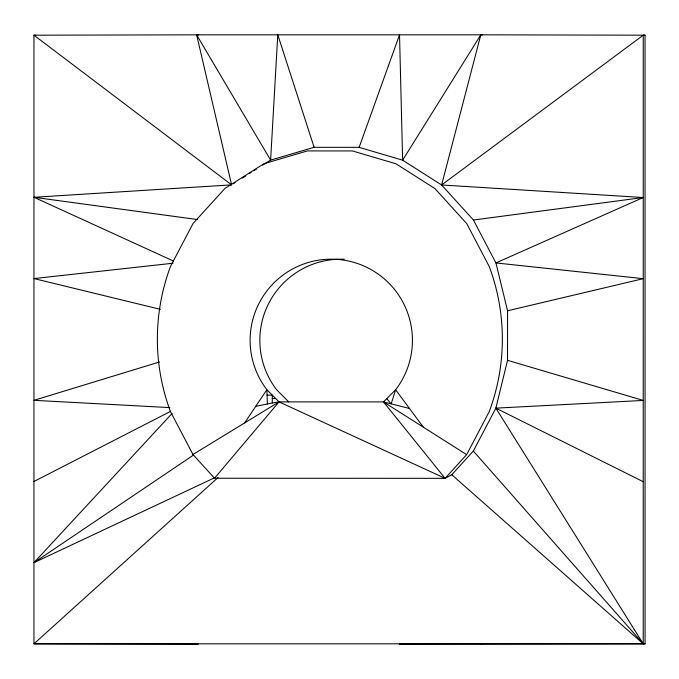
<?xml version="1.0" encoding="UTF-8"?>
<svg xmlns="http://www.w3.org/2000/svg" width="679" height="679" viewBox="0 0 679 679"><rect width="100%" height="100%" fill="white"/><g stroke="black" fill="none" stroke-linecap="round" stroke-linejoin="round"><path stroke-width="1.02" d="M173.374 260.999L33.958 197.275L231.607 184.866L196.63 34.824L198.438 34.833L33.95 35.189L33.95 643.819L645.05 643.819L645.05 35.189L480.808 34.824L402.63 160.185L359.14 147.343L314.114 147.318L270.615 160.117L262.637 165.175M255.762 406.297L272.296 402.987L272.296 395.144L267.068 395.144M386.767 398.632L391.197 403.852L395.636 389.771A81.166 81.157 -90 0 0 386.13 280.512A81.166 81.157 -90 0 0 276.472 280.461A81.166 81.157 -90 0 0 266.864 389.704L279.027 401.883L445.093 478.33L466.643 454.641L489.177 411.754A207.205 207.18 -90 0 0 489.245 266.524L466.753 223.62L434.925 188.575L395.942 163.783L352.46 150.942L307.426 150.916L263.936 163.715L224.927 188.456L193.074 223.467L170.539 266.355A207.205 207.18 -90 0 0 170.471 411.584L192.972 454.497L214.539 478.245L445.093 478.33L451.773 474.74L473.331 451.043L495.865 408.155L507.536 360.32L507.561 310.787L495.925 262.934L473.433 220.021L441.613 184.977L402.63 160.185L399.524 34.824L359.14 147.343M645.05 35.189L643.242 35.189L643.225 643.819L399.413 644.176M507.561 310.787L643.242 278.679L495.925 262.934L643.234 197.513L441.613 184.977L480.808 34.824M244.669 422.89L266.864 389.704L267.399 404.09M214.539 478.245L279.027 401.883L383.711 401.909M214.539 477.795L33.958 562.653L172.118 413.426M218.078 477.498L33.95 643.819L198.2 644.176L196.392 644.074M441.613 184.977L643.242 35.189M33.958 562.653L193.515 455.04M233.381 183.737L235.155 182.617M242.25 178.11L245.798 175.861M249.337 173.612L251.111 172.491M253.776 170.802L256.433 169.113M192.972 454.497L279.027 401.883L272.296 402.987M33.958 481.487L170.565 411.372M159.455 361.992L33.958 400.321L169.792 407.595M473.433 220.021L643.234 197.513M173.009 263.223L33.958 278.568L160.405 309.344M645.05 643.819L643.225 643.819L495.865 408.155L643.242 400.432L507.536 360.32M482.616 34.824L196.63 34.824L270.615 160.117L277.787 34.824L314.114 147.318M35.766 35.181L33.95 35.189L231.607 184.866M272.296 398.539L275.691 398.539M480.571 644.065L482.379 644.167M33.958 197.275L197.657 219.589M409.488 408.478L383.491 401.909L395.636 389.771L423.348 427.184M495.865 408.155L643.242 481.725M466.643 454.641L383.491 401.909L445.093 478.33M451.773 474.74L643.225 643.819L473.331 451.043M288.753 401.883L276.582 389.712A81.166 81.157 -90 0 1 344.236 259.234"/></g></svg>
